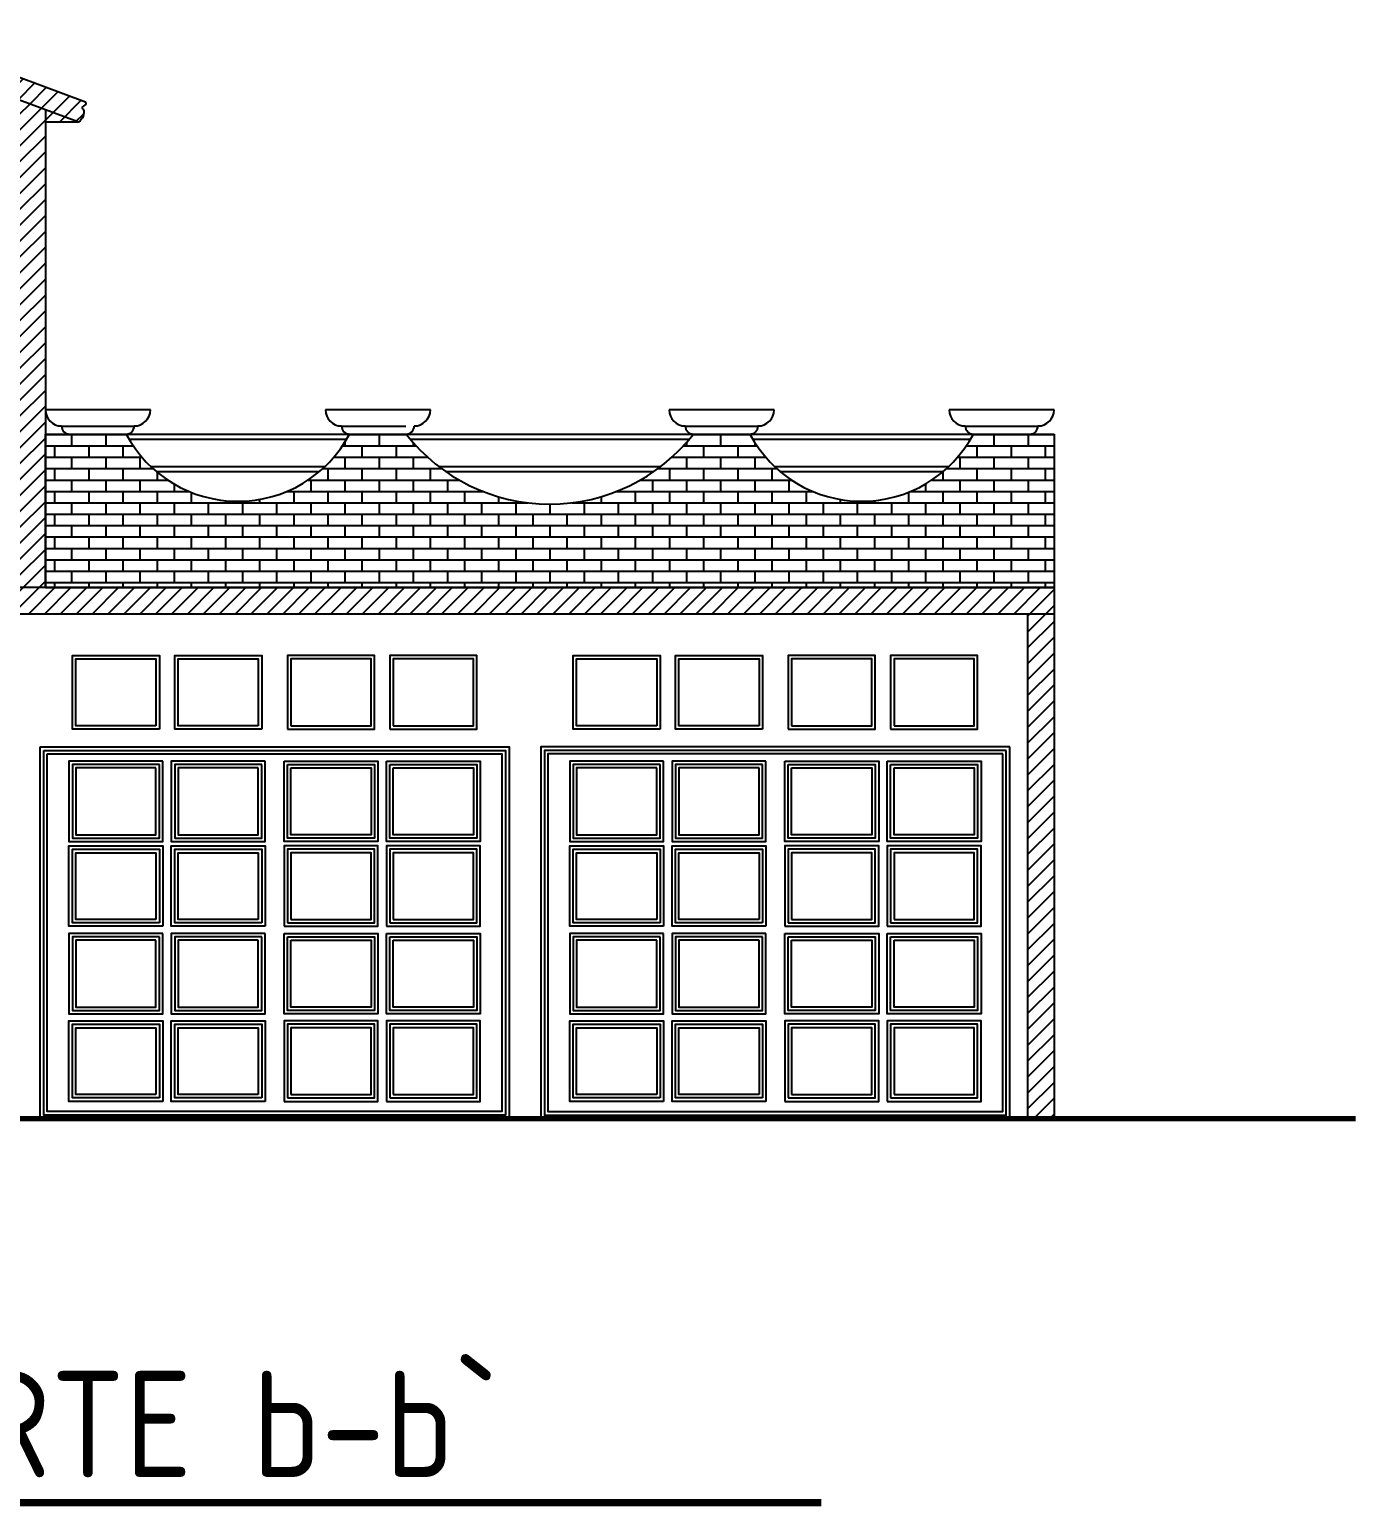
# Model space of a CAD drawing. Header units: millimetres. Extents: x -54.3 to 12.1, y 152.8 to 185.4.
# Drawn here: x -9.44 to -1.93, y 172.29 to 180.64 of the extents above; entities that cross this region are included whole.
import ezdxf
from ezdxf.enums import TextEntityAlignment as Align

# ---------------------------------------------------------------- set-up
doc = ezdxf.new("R2010")
doc.units = ezdxf.units.MM
doc.header["$LTSCALE"] = 2
for name, color, linetype in [('AUXILIARES', 210, 'Continuous'), ('MUROS', 30, 'Continuous'), ('PISO EXTERIOR', 55, 'Continuous'), ('PUERTAS', 47, 'Continuous'), ('TEXTO', 7, 'Continuous'), ('TITULO', 7, 'Continuous'), ('VENTANAS', 170, 'Continuous')]:
    doc.layers.add(name, color=color, linetype=linetype)
doc.styles.add('TITULOS', font='archquik.shx', dxfattribs={"width": 1.5, "height": 0.4})
pattern_1 = [(45, (35.941997, 28.9332), (-0.04490128, 0.04490128), [])]

msp = doc.modelspace()

# ---------------------------------------------------------------- hatches: boundary and pattern name
at = {"layer": 'MUROS'}
h = msp.add_hatch(dxfattribs=at)
h.set_pattern_fill('ANSI31', color=256, scale=0.02, style=0)
h.set_pattern_definition(pattern_1)
h.paths.add_polyline_path([(-10.2238, 180.6369), (-11.78, 180.6369), (-12.8836, 180.2293, 0.763528), (-12.8685, 180.1893, 0.321208), (-12.8429, 180.1164), (-11.7384, 180.5244), (-10.2657, 180.5245), (-9.3541, 180.185), (-9.3541, 180.1141), (-9.1671, 180.114, 0.327753), (-9.1402, 180.1878, -0.773366), (-9.1383, 180.2041, 0.475836), (-9.1286, 180.2291)])
h = msp.add_hatch(dxfattribs=at)
h.set_pattern_fill('ANSI31', color=256, scale=0.02, style=0)
h.set_pattern_definition(pattern_1)
h.paths.add_polyline_path([(-12.6541, 177.485), (-12.5041, 177.485), (-12.5041, 180.2416), (-12.6541, 180.1862)])
h.paths.add_polyline_path([(-9.5041, 177.485), (-9.3541, 177.485), (-9.3541, 178.3517), (-9.3541, 178.4845, -0.011232), (-9.3542, 178.4886), (-9.3541, 178.4886), (-9.3541, 180.185), (-9.5041, 180.2409)])
h = msp.add_hatch(dxfattribs=at)
h.set_pattern_fill('AR-BRSTD', color=256, scale=0.00095, angle=360, style=0)
h.set_pattern_definition([(180, (99.09119, 61.0309), (-3e-17, 0.06435471), []), (90, (99.09119, 61.0309), (0.09652, 0.06435471), [0.06435471, -0.06435471])])
h.paths.add_polyline_path([(-5.6925, 178.3517), (-5.3731, 178.3517, 0.601611), (-4.1103, 178.3517), (-3.6541, 178.3517), (-3.6541, 177.485), (-9.3541, 177.485), (-9.3541, 178.3517), (-8.898, 178.3517, 0.601611), (-7.6351, 178.3517), (-7.3158, 178.3517, 0.487605)])
h = msp.add_hatch(dxfattribs=at)
h.set_pattern_fill('ANSI31', color=256, scale=0.02, style=0)
h.set_pattern_definition(pattern_1)
h.paths.add_polyline_path([(-3.6541, 177.335), (-3.8041, 177.335), (-3.8041, 174.485), (-3.6541, 174.485)])
at = {"layer": 'PISO EXTERIOR'}
h = msp.add_hatch(dxfattribs=at)
h.set_pattern_fill('ANSI31', color=256, scale=0.02, style=0)
h.set_pattern_definition(pattern_1)
h.paths.add_polyline_path([(-3.6541, 177.485), (-12.6541, 177.485), (-12.6541, 177.335), (-3.6541, 177.335)])

# ---------------------------------------------------------------- linework, layer by layer
for p, q in [((-8.7611, 178.4886), (-9.3542, 178.4886)), ((-7.1789, 178.4886), (-7.772, 178.4886)), ((-5.2363, 178.4886), (-5.8293, 178.4886)), ((-3.6541, 178.4886), (-4.2471, 178.4886)), ((-9.2629, 178.3973), (-8.8524, 178.3973)), ((-7.6807, 178.3973), (-7.3173, 178.3973)), ((-5.7381, 178.3973), (-5.3275, 178.3973)), ((-4.1559, 178.3973), (-3.7453, 178.3973)), ((-9.3541, 177.485), (-9.3541, 178.3517)), ((-9.3541, 178.3517), (-3.6541, 178.3517)), ((-8.882, 178.3232), (-7.6511, 178.3232)), ((-7.6351, 178.3517), (-7.3158, 178.3517)), ((-7.2927, 178.3232), (-5.7156, 178.3232)), ((-5.6925, 178.3517), (-5.3731, 178.3517)), ((-5.3572, 178.3232), (-4.1262, 178.3232)), ((-8.7597, 178.1692), (-7.7734, 178.1692)), ((-8.728, 178.1407), (-7.8051, 178.1407)), ((-7.1318, 178.1692), (-5.8765, 178.1692)), ((-7.0928, 178.1407), (-5.9154, 178.1407)), ((-5.2349, 178.1692), (-4.2485, 178.1692)), ((-5.2031, 178.1407), (-4.2803, 178.1407))]:
    msp.add_line(p, q)
for centre, radius, start, end in [((-9.2629, 178.4886), 0.0912, 180, 270), ((-8.8524, 178.4886), 0.0912, 270, 0), ((-7.6807, 178.4886), 0.0912, 180, 270), ((-7.2702, 178.4886), 0.0912, 270, 0), ((-5.7381, 178.4886), 0.0912, 180, 270), ((-5.3275, 178.4886), 0.0912, 270, 0), ((-4.1559, 178.4886), 0.0912, 180, 270), ((-3.7453, 178.4886), 0.0912, 270, 0), ((-9.2173, 178.3973), 0.0456, 180, 270), ((-8.898, 178.3973), 0.0456, 270, 0), ((-7.6351, 178.3973), 0.0456, 180, 270), ((-7.3158, 178.3973), 0.0456, 270, 0), ((-5.6925, 178.3973), 0.0456, 180, 270), ((-5.3731, 178.3973), 0.0456, 270, 0), ((-4.1103, 178.3973), 0.0456, 180, 270), ((-3.7909, 178.3973), 0.0456, 270, 0)]:
    msp.add_arc(centre, radius, start, end)
at = {"layer": 'AUXILIARES'}
for p, q in [((-9.3541, 177.485), (-3.6541, 177.485)), ((-3.6541, 177.485), (-3.6541, 177.335))]:
    msp.add_line(p, q, dxfattribs=at)
at = {"layer": 'MUROS'}
for p, q in [((-10.2238, 180.6369), (-9.1286, 180.2291)), ((-10.2657, 180.5245), (-9.1705, 180.1166)), ((-3.6541, 178.3517), (-3.6541, 177.485)), ((-3.6541, 177.485), (-12.6541, 177.485)), ((-3.6541, 177.335), (-12.6541, 177.335)), ((-3.8041, 177.335), (-3.8041, 174.485)), ((-3.6541, 177.335), (-3.6541, 174.485))]:
    msp.add_line(p, q, dxfattribs=at)
for points in [[(-9.1286, 180.2291, -0.512265), (-9.1402, 180.2036)], [(-9.1402, 180.1878, -0.327753), (-9.1671, 180.114)], [(-9.1399, 180.1876, -0.696878), (-9.1402, 180.2036)]]:
    msp.add_lwpolyline(points, format="xyb", dxfattribs=at)
for points in [[(-9.3541, 180.185), (-9.3541, 177.485)], [(-9.1671, 180.114), (-9.3541, 180.1141)]]:
    msp.add_lwpolyline(points, dxfattribs=at)
for centre, radius, start, end in [((-8.2665, 178.6866), 0.7147, 207.93682, 332.06318), ((-6.5041, 178.9861), 1.0302, 218.01184, 321.98816), ((-4.7417, 178.6866), 0.7147, 207.93682, 332.06318)]:
    msp.add_arc(centre, radius, start, end, dxfattribs=at)
at = {"layer": 'PISO EXTERIOR', "const_width": 0.03}
msp.add_lwpolyline([(-1.949, 174.485), (-14.6549, 174.485)], dxfattribs=at)
at = {"layer": 'PUERTAS'}
for points in [[(-9.3841, 176.585), (-6.7341, 176.585), (-6.7341, 174.485), (-9.3841, 174.485)], [(-9.3641, 176.565), (-6.7541, 176.565), (-6.7541, 174.505), (-9.3641, 174.505)], [(-9.3441, 176.545), (-6.7741, 176.545), (-6.7741, 174.525), (-9.3441, 174.525)], [(-3.9041, 176.585), (-6.5541, 176.585), (-6.5541, 174.485), (-3.9041, 174.485)], [(-3.9241, 176.565), (-6.5341, 176.565), (-6.5341, 174.505), (-3.9241, 174.505)], [(-3.9441, 176.545), (-6.5141, 176.545), (-6.5141, 174.525), (-3.9441, 174.525)], [(-8.691, 176.504), (-9.2214, 176.504), (-9.2214, 176.0497), (-8.691, 176.0497)], [(-8.7103, 176.4847), (-9.2021, 176.4847), (-9.2021, 176.069), (-8.7103, 176.069)], [(-8.7296, 176.4655), (-9.1828, 176.4655), (-9.1828, 176.0882), (-8.7296, 176.0882)], [(-8.1126, 176.504), (-8.6429, 176.504), (-8.6429, 176.0497), (-8.1126, 176.0497)], [(-8.1318, 176.4847), (-8.6236, 176.4847), (-8.6236, 176.069), (-8.1318, 176.069)], [(-8.1511, 176.4655), (-8.6044, 176.4655), (-8.6044, 176.0882), (-8.1511, 176.0882)], [(-8.0056, 176.504), (-7.4753, 176.504), (-7.4753, 176.0497), (-8.0056, 176.0497)], [(-7.9863, 176.4847), (-7.4945, 176.4847), (-7.4945, 176.069), (-7.9863, 176.069)], [(-7.9671, 176.4655), (-7.5138, 176.4655), (-7.5138, 176.0882), (-7.9671, 176.0882)], [(-7.4271, 176.504), (-6.8968, 176.504), (-6.8968, 176.0497), (-7.4271, 176.0497)], [(-7.4078, 176.4847), (-6.916, 176.4847), (-6.916, 176.069), (-7.4078, 176.069)], [(-7.3886, 176.4655), (-6.9353, 176.4655), (-6.9353, 176.0882), (-7.3886, 176.0882)], [(-5.861, 176.504), (-6.3914, 176.504), (-6.3914, 176.0497), (-5.861, 176.0497)], [(-5.8803, 176.4847), (-6.3721, 176.4847), (-6.3721, 176.069), (-5.8803, 176.069)], [(-5.8996, 176.4655), (-6.3528, 176.4655), (-6.3528, 176.0882), (-5.8996, 176.0882)], [(-5.2826, 176.504), (-5.8129, 176.504), (-5.8129, 176.0497), (-5.2826, 176.0497)], [(-5.3018, 176.4847), (-5.7936, 176.4847), (-5.7936, 176.069), (-5.3018, 176.069)], [(-5.3211, 176.4655), (-5.7744, 176.4655), (-5.7744, 176.0882), (-5.3211, 176.0882)], [(-5.1756, 176.504), (-4.6453, 176.504), (-4.6453, 176.0497), (-5.1756, 176.0497)], [(-5.1563, 176.4847), (-4.6645, 176.4847), (-4.6645, 176.069), (-5.1563, 176.069)], [(-5.1371, 176.4655), (-4.6838, 176.4655), (-4.6838, 176.0882), (-5.1371, 176.0882)], [(-4.5971, 176.504), (-4.0668, 176.504), (-4.0668, 176.0497), (-4.5971, 176.0497)], [(-4.5778, 176.4847), (-4.086, 176.4847), (-4.086, 176.069), (-4.5778, 176.069)], [(-4.5586, 176.4655), (-4.1053, 176.4655), (-4.1053, 176.0882), (-4.5586, 176.0882)], [(-8.691, 175.5712), (-9.2214, 175.5712), (-9.2214, 176.0255), (-8.691, 176.0255)], [(-8.7103, 175.5905), (-9.2021, 175.5905), (-9.2021, 176.0063), (-8.7103, 176.0063)], [(-8.7296, 175.6097), (-9.1828, 175.6097), (-9.1828, 175.987), (-8.7296, 175.987)], [(-8.1126, 175.5712), (-8.6429, 175.5712), (-8.6429, 176.0255), (-8.1126, 176.0255)], [(-8.1318, 175.5905), (-8.6236, 175.5905), (-8.6236, 176.0063), (-8.1318, 176.0063)], [(-8.1511, 175.6097), (-8.6044, 175.6097), (-8.6044, 175.987), (-8.1511, 175.987)], [(-8.0056, 175.5712), (-7.4753, 175.5712), (-7.4753, 176.0255), (-8.0056, 176.0255)], [(-7.9863, 175.5905), (-7.4945, 175.5905), (-7.4945, 176.0063), (-7.9863, 176.0063)], [(-7.9671, 175.6097), (-7.5138, 175.6097), (-7.5138, 175.987), (-7.9671, 175.987)], [(-7.4271, 175.5712), (-6.8968, 175.5712), (-6.8968, 176.0255), (-7.4271, 176.0255)], [(-7.4078, 175.5905), (-6.916, 175.5905), (-6.916, 176.0063), (-7.4078, 176.0063)], [(-7.3886, 175.6097), (-6.9353, 175.6097), (-6.9353, 175.987), (-7.3886, 175.987)], [(-5.861, 175.5712), (-6.3914, 175.5712), (-6.3914, 176.0255), (-5.861, 176.0255)], [(-5.8803, 175.5905), (-6.3721, 175.5905), (-6.3721, 176.0063), (-5.8803, 176.0063)], [(-5.8996, 175.6097), (-6.3528, 175.6097), (-6.3528, 175.987), (-5.8996, 175.987)], [(-5.2826, 175.5712), (-5.8129, 175.5712), (-5.8129, 176.0255), (-5.2826, 176.0255)], [(-5.3018, 175.5905), (-5.7936, 175.5905), (-5.7936, 176.0063), (-5.3018, 176.0063)], [(-5.3211, 175.6097), (-5.7744, 175.6097), (-5.7744, 175.987), (-5.3211, 175.987)], [(-5.1756, 175.5712), (-4.6453, 175.5712), (-4.6453, 176.0255), (-5.1756, 176.0255)], [(-5.1563, 175.5905), (-4.6645, 175.5905), (-4.6645, 176.0063), (-5.1563, 176.0063)], [(-5.1371, 175.6097), (-4.6838, 175.6097), (-4.6838, 175.987), (-5.1371, 175.987)], [(-4.5971, 175.5712), (-4.0668, 175.5712), (-4.0668, 176.0255), (-4.5971, 176.0255)], [(-4.5778, 175.5905), (-4.086, 175.5905), (-4.086, 176.0063), (-4.5778, 176.0063)], [(-4.5586, 175.6097), (-4.1053, 175.6097), (-4.1053, 175.987), (-4.5586, 175.987)], [(-8.691, 175.5312), (-9.2214, 175.5312), (-9.2214, 175.0768), (-8.691, 175.0768)], [(-8.7103, 175.5119), (-9.2021, 175.5119), (-9.2021, 175.0961), (-8.7103, 175.0961)], [(-8.7296, 175.4926), (-9.1828, 175.4926), (-9.1828, 175.1154), (-8.7296, 175.1154)], [(-8.1126, 175.5312), (-8.6429, 175.5312), (-8.6429, 175.0768), (-8.1126, 175.0768)], [(-8.1318, 175.5119), (-8.6236, 175.5119), (-8.6236, 175.0961), (-8.1318, 175.0961)], [(-8.1511, 175.4926), (-8.6044, 175.4926), (-8.6044, 175.1154), (-8.1511, 175.1154)], [(-8.0056, 175.5312), (-7.4753, 175.5312), (-7.4753, 175.0768), (-8.0056, 175.0768)], [(-7.9863, 175.5119), (-7.4945, 175.5119), (-7.4945, 175.0961), (-7.9863, 175.0961)], [(-7.9671, 175.4926), (-7.5138, 175.4926), (-7.5138, 175.1154), (-7.9671, 175.1154)], [(-7.4271, 175.5312), (-6.8968, 175.5312), (-6.8968, 175.0768), (-7.4271, 175.0768)], [(-7.4078, 175.5119), (-6.916, 175.5119), (-6.916, 175.0961), (-7.4078, 175.0961)], [(-7.3886, 175.4926), (-6.9353, 175.4926), (-6.9353, 175.1154), (-7.3886, 175.1154)], [(-5.861, 175.5312), (-6.3914, 175.5312), (-6.3914, 175.0768), (-5.861, 175.0768)], [(-5.8803, 175.5119), (-6.3721, 175.5119), (-6.3721, 175.0961), (-5.8803, 175.0961)], [(-5.8996, 175.4926), (-6.3528, 175.4926), (-6.3528, 175.1154), (-5.8996, 175.1154)], [(-5.2826, 175.5312), (-5.8129, 175.5312), (-5.8129, 175.0768), (-5.2826, 175.0768)], [(-5.3018, 175.5119), (-5.7936, 175.5119), (-5.7936, 175.0961), (-5.3018, 175.0961)], [(-5.3211, 175.4926), (-5.7744, 175.4926), (-5.7744, 175.1154), (-5.3211, 175.1154)], [(-5.1756, 175.5312), (-4.6453, 175.5312), (-4.6453, 175.0768), (-5.1756, 175.0768)], [(-5.1563, 175.5119), (-4.6645, 175.5119), (-4.6645, 175.0961), (-5.1563, 175.0961)], [(-5.1371, 175.4926), (-4.6838, 175.4926), (-4.6838, 175.1154), (-5.1371, 175.1154)], [(-4.5971, 175.5312), (-4.0668, 175.5312), (-4.0668, 175.0768), (-4.5971, 175.0768)], [(-4.5778, 175.5119), (-4.086, 175.5119), (-4.086, 175.0961), (-4.5778, 175.0961)], [(-4.5586, 175.4926), (-4.1053, 175.4926), (-4.1053, 175.1154), (-4.5586, 175.1154)], [(-8.691, 174.5825), (-9.2214, 174.5825), (-9.2214, 175.0368), (-8.691, 175.0368)], [(-8.1126, 174.5825), (-8.6429, 174.5825), (-8.6429, 175.0368), (-8.1126, 175.0368)], [(-8.0056, 174.5825), (-7.4753, 174.5825), (-7.4753, 175.0368), (-8.0056, 175.0368)], [(-7.4271, 174.5825), (-6.8968, 174.5825), (-6.8968, 175.0368), (-7.4271, 175.0368)], [(-5.861, 174.5825), (-6.3914, 174.5825), (-6.3914, 175.0368), (-5.861, 175.0368)], [(-5.2826, 174.5825), (-5.8129, 174.5825), (-5.8129, 175.0368), (-5.2826, 175.0368)], [(-5.1756, 174.5825), (-4.6453, 174.5825), (-4.6453, 175.0368), (-5.1756, 175.0368)], [(-4.5971, 174.5825), (-4.0668, 174.5825), (-4.0668, 175.0368), (-4.5971, 175.0368)], [(-8.7103, 174.6018), (-9.2021, 174.6018), (-9.2021, 175.0176), (-8.7103, 175.0176)], [(-8.7296, 174.621), (-9.1828, 174.621), (-9.1828, 174.9983), (-8.7296, 174.9983)], [(-8.1318, 174.6018), (-8.6236, 174.6018), (-8.6236, 175.0176), (-8.1318, 175.0176)], [(-8.1511, 174.621), (-8.6044, 174.621), (-8.6044, 174.9983), (-8.1511, 174.9983)], [(-7.9863, 174.6018), (-7.4945, 174.6018), (-7.4945, 175.0176), (-7.9863, 175.0176)], [(-7.9671, 174.621), (-7.5138, 174.621), (-7.5138, 174.9983), (-7.9671, 174.9983)], [(-7.4078, 174.6018), (-6.916, 174.6018), (-6.916, 175.0176), (-7.4078, 175.0176)], [(-7.3886, 174.621), (-6.9353, 174.621), (-6.9353, 174.9983), (-7.3886, 174.9983)], [(-5.8803, 174.6018), (-6.3721, 174.6018), (-6.3721, 175.0176), (-5.8803, 175.0176)], [(-5.8996, 174.621), (-6.3528, 174.621), (-6.3528, 174.9983), (-5.8996, 174.9983)], [(-5.3018, 174.6018), (-5.7936, 174.6018), (-5.7936, 175.0176), (-5.3018, 175.0176)], [(-5.3211, 174.621), (-5.7744, 174.621), (-5.7744, 174.9983), (-5.3211, 174.9983)], [(-5.1563, 174.6018), (-4.6645, 174.6018), (-4.6645, 175.0176), (-5.1563, 175.0176)], [(-5.1371, 174.621), (-4.6838, 174.621), (-4.6838, 174.9983), (-5.1371, 174.9983)], [(-4.5778, 174.6018), (-4.086, 174.6018), (-4.086, 175.0176), (-4.5778, 175.0176)], [(-4.5586, 174.621), (-4.1053, 174.621), (-4.1053, 174.9983), (-4.5586, 174.9983)]]:
    msp.add_lwpolyline(points, close=True, dxfattribs=at)
at = {"layer": 'TITULO', "color": 9, "const_width": 0.0428}
msp.add_lwpolyline([(-11.9285, 172.3155), (-4.9687, 172.3155)], dxfattribs=at)
at = {"layer": 'VENTANAS'}
for points in [[(-8.7103, 176.6852), (-9.2021, 176.6852), (-9.2021, 177.101), (-8.7103, 177.101)], [(-8.7296, 176.7044), (-9.1828, 176.7044), (-9.1828, 177.0817), (-8.7296, 177.0817)], [(-8.1318, 176.6852), (-8.6236, 176.6852), (-8.6236, 177.101), (-8.1318, 177.101)], [(-8.1511, 176.7044), (-8.6044, 176.7044), (-8.6044, 177.0817), (-8.1511, 177.0817)], [(-7.9863, 176.6852), (-7.4945, 176.6852), (-7.4945, 177.101), (-7.9863, 177.101)], [(-7.9671, 176.7044), (-7.5138, 176.7044), (-7.5138, 177.0817), (-7.9671, 177.0817)], [(-7.4078, 176.6852), (-6.916, 176.6852), (-6.916, 177.101), (-7.4078, 177.101)], [(-7.3886, 176.7044), (-6.9353, 176.7044), (-6.9353, 177.0817), (-7.3886, 177.0817)], [(-5.8803, 176.6852), (-6.3721, 176.6852), (-6.3721, 177.101), (-5.8803, 177.101)], [(-5.8996, 176.7044), (-6.3528, 176.7044), (-6.3528, 177.0817), (-5.8996, 177.0817)], [(-5.3018, 176.6852), (-5.7936, 176.6852), (-5.7936, 177.101), (-5.3018, 177.101)], [(-5.3211, 176.7044), (-5.7744, 176.7044), (-5.7744, 177.0817), (-5.3211, 177.0817)], [(-5.1563, 176.6852), (-4.6645, 176.6852), (-4.6645, 177.101), (-5.1563, 177.101)], [(-5.1371, 176.7044), (-4.6838, 176.7044), (-4.6838, 177.0817), (-5.1371, 177.0817)], [(-4.5778, 176.6852), (-4.086, 176.6852), (-4.086, 177.101), (-4.5778, 177.101)], [(-4.5586, 176.7044), (-4.1053, 176.7044), (-4.1053, 177.0817), (-4.5586, 177.0817)]]:
    msp.add_lwpolyline(points, close=True, dxfattribs=at)

# ---------------------------------------------------------------- texts
at = {"layer": 'TEXTO', "style": 'TITULOS', "width": 1.03755}
msp.add_text('CORTE b-b`', height=0.6, dxfattribs=at).set_placement((-8.6993, 172.4589), align=Align.CENTER)

doc.saveas('drawing.dxf')
